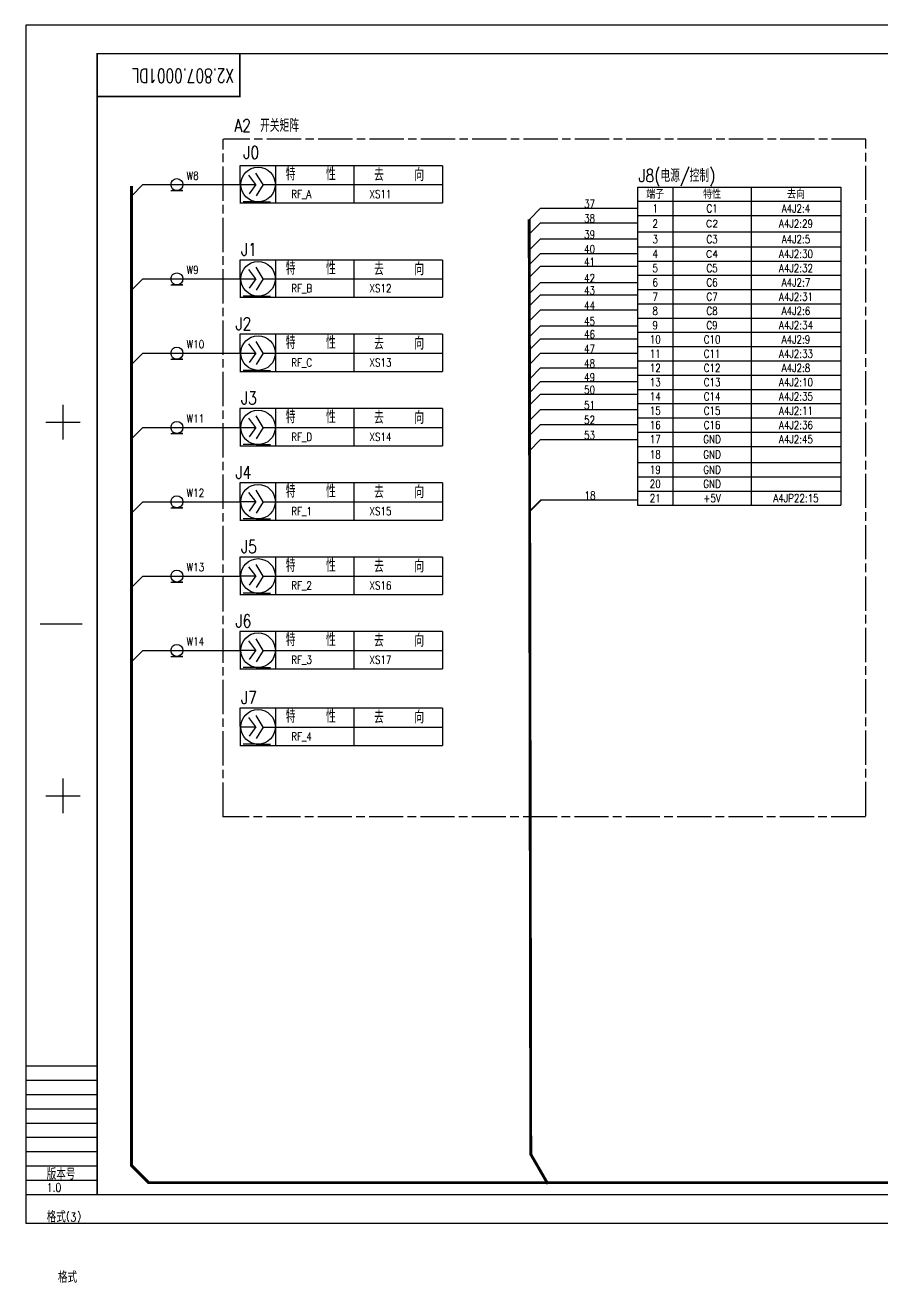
# Model space of a CAD drawing. Header units: millimetres. Extents: x 2141 to 3411, y 907 to 1899.
# Drawn here: x 2816.9 to 3117.5, y 1458 to 1899 of the extents above; entities that cross this region are included whole.
import ezdxf

# ---------------------------------------------------------------- set-up
doc = ezdxf.new("R2010")
doc.units = ezdxf.units.MM
doc.linetypes.add('CENTERLINE', pattern=[30, 12, -1.5, 3, -1.5, 12])
doc.layers.add('1', color=7, linetype='Continuous')
doc.layers.add('粗', color=7, linetype='Continuous')
doc.styles.add('HZ', font='txt', dxfattribs={"width": 0.8, "bigfont": 'HZDX'})
doc.styles.add('L', font='romanc.shx', dxfattribs={"width": 0.8, "bigfont": 'HZDX.shx'})
doc.styles.add('R', font='romanc', dxfattribs={"width": 0.8, "bigfont": 'hzdx'})
doc.styles.get("Standard").update_dxf_attribs({"font": 'arial.ttf'})

# ---------------------------------------------------------------- blocks, each defined once
blk = doc.blocks.new('*T15')
at = {"layer": '粗', "color": 0, "linetype": 'ByBlock', "lineweight": -2, "transparency": 16777216}
for p, q in [((0, 0), (71.26, 0)), ((0, 0), (0, -111.58)), ((12.43, 0), (12.43, -111.58)), ((39.86, 0), (39.86, -111.58)), ((71.26, 0), (71.26, -111.58)), ((0, -5), (71.26, -5)), ((0, -10), (71.26, -10)), ((0, -15.65), (71.26, -15.65)), ((0, -20.93), (71.26, -20.93)), ((0, -25.93), (71.26, -25.93)), ((0, -30.93), (71.26, -30.93)), ((0, -35.93), (71.26, -35.93)), ((0, -40.93), (71.26, -40.93)), ((0, -45.93), (71.26, -45.93)), ((0, -50.93), (71.26, -50.93)), ((0, -55.93), (71.26, -55.93)), ((0, -60.93), (71.26, -60.93)), ((0, -65.93), (71.26, -65.93)), ((0, -70.93), (71.26, -70.93)), ((0, -75.93), (71.26, -75.93)), ((0, -80.93), (71.26, -80.93)), ((0, -85.93), (71.26, -85.93)), ((0, -90.93), (71.26, -90.93)), ((0, -96.58), (71.26, -96.58)), ((0, -101.58), (71.26, -101.58)), ((0, -106.58), (71.26, -106.58)), ((0, -111.58), (71.26, -111.58))]:
    blk.add_line(p, q, dxfattribs=at)
at = {"layer": '粗', "color": 0, "transparency": 16777216, "attachment_point": 5}
for s, insert, char_height, width, style in [('{\\fSimSun|b0|i0|c134|p2;端子}', (6.22, -2.5), 2.8067, 11.4315, 'L'), ('{\\fSimSun|b0|i0|c134|p2;特性}', (26.14, -2.5), 2.8067, 26.4235, 'L'), ('{\\fSimSun|b0|i0|c134|p2;去向}', (55.56, -2.5), 2.8067, 30.4001, 'L'), ('1', (6.22, -7.5), 2.81, 11.4315, 'L'), ('C1', (26.14, -7.5), 2.807, 26.4235, 'L'), ('A4J2:4', (55.56, -7.5), 2.8, 30.4001, 'L'), ('2', (6.22, -12.83), 2.81, 11.4315, 'L'), ('A4J2:29', (55.56, -12.83), 2.807, 30.4001, 'L'), ('3', (6.22, -18.29), 2.81, 11.4315, 'L'), ('C3', (26.14, -18.29), 2.807, 26.4235, 'L'), ('A4J2:5', (55.56, -18.29), 2.8, 30.4001, 'L'), ('4', (6.22, -23.43), 2.81, 11.4315, 'L'), ('A4J2:30', (55.56, -23.43), 2.807, 30.4001, 'L'), ('5', (6.22, -28.43), 2.81, 11.4315, 'L'), ('C5', (26.14, -28.43), 2.807, 26.4235, 'L'), ('A4J2:32', (55.56, -28.43), 2.807, 30.4001, 'L'), ('6', (6.22, -33.43), 2.81, 11.4315, 'L'), ('C6', (26.14, -33.43), 2.807, 26.4235, 'L'), ('A4J2:7', (55.56, -33.43), 2.807, 30.4001, 'L'), ('7', (6.22, -38.43), 2.81, 11.4315, 'L'), ('C7', (26.14, -38.43), 2.807, 26.4235, 'L'), ('A4J2:31', (55.56, -38.43), 2.807, 30.4001, 'L'), ('8', (6.22, -43.43), 2.81, 11.4315, 'L'), ('C8', (26.14, -43.43), 2.807, 26.4235, 'L'), ('A4J2:6', (55.56, -43.43), 2.807, 30.4001, 'L'), ('9', (6.22, -48.43), 2.81, 11.4315, 'L'), ('C9', (26.14, -48.43), 2.807, 26.4235, 'L'), ('A4J2:34', (55.56, -48.43), 2.807, 30.4001, 'L'), ('10', (6.22, -53.43), 2.807, 11.4315, 'L'), ('C10', (26.14, -53.43), 2.807, 26.4235, 'L'), ('A4J2:9', (55.56, -53.43), 2.807, 30.4001, 'L'), ('11', (6.22, -58.43), 2.807, 11.4315, 'L'), ('C11', (26.14, -58.43), 2.807, 26.4235, 'L'), ('A4J2:33', (55.56, -58.43), 2.807, 30.4001, 'L'), ('12', (6.22, -63.43), 2.807, 11.4315, 'L'), ('C12', (26.14, -63.43), 2.807, 26.4235, 'L'), ('A4J2:8', (55.56, -63.43), 2.807, 30.4001, 'L'), ('13', (6.22, -68.43), 2.807, 11.4315, 'L'), ('C13', (26.14, -68.43), 2.807, 26.4235, 'L'), ('A4J2:10', (55.56, -68.43), 2.807, 30.4001, 'L'), ('14', (6.22, -73.43), 2.807, 11.4315, 'L'), ('C14', (26.14, -73.43), 2.807, 26.4235, 'L'), ('A4J2:35', (55.56, -73.43), 2.807, 30.4001, 'L'), ('15', (6.22, -78.43), 2.807, 11.4315, 'L'), ('C15', (26.14, -78.43), 2.807, 26.4235, 'L'), ('A4J2:11', (55.56, -78.43), 2.807, 30.4001, 'L'), ('16', (6.22, -83.43), 2.807, 11.4315, 'L'), ('C16', (26.14, -83.43), 2.807, 26.4235, 'L'), ('A4J2:36', (55.56, -83.43), 2.807, 30.4001, 'L'), ('17', (6.22, -88.43), 2.807, 11.4315, 'L'), ('GND', (26.14, -88.43), 2.807, 26.4235, 'L'), ('A4J2:45', (55.56, -88.43), 2.807, 30.4001, 'L'), ('18', (6.22, -93.76), 2.807, 11.4315, 'L'), ('GND', (26.14, -93.76), 2.807, 26.4235, 'R'), ('19', (6.22, -99.08), 2.807, 11.4315, 'L'), ('GND', (26.14, -99.08), 2.8, 26.4235, 'R'), ('20', (6.22, -104.08), 2.807, 11.4315, 'L'), ('GND', (26.14, -104.08), 2.807, 26.4235, 'L'), ('21', (6.22, -109.08), 2.807, 11.4315, 'L'), ('+5V', (26.14, -109.08), 2.807, 26.4235, 'L'), ('A4JP22:15', (55.56, -109.08), 2.807, 30.4001, 'L')]:
    blk.add_mtext(s, dxfattribs=dict(at, insert=insert, char_height=char_height, width=width, style=style))
at = {"layer": '粗', "color": 0, "transparency": 16777216, "char_height": 2.45, "width": 26.4235, "attachment_point": 5}
for s, insert in [('{\\Fromanc|c134;C2}', (26.14, -12.83)), ('{\\Fromanc|c134;C4}', (26.14, -23.43))]:
    blk.add_mtext(s, dxfattribs=dict(at, insert=insert))

msp = doc.modelspace()

# ---------------------------------------------------------------- linework, layer by layer
at = {"color": 7, "linetype": 'CENTERLINE'}
for p, q in [((2886.32, 1621.418), (2886.32, 1858.98)), ((3111.606, 1858.98), (2886.392, 1858.98)), ((3111.606, 1621.69), (3111.606, 1858.98)), ((3111.423, 1621.464), (2886.209, 1621.464))]:
    msp.add_line(p, q, dxfattribs=at)
for p, q in [((2892.165, 1849.67), (2892.225, 1836.658)), ((2963.201, 1849.67), (2892.165, 1849.67)), ((2904.627, 1849.67), (2904.627, 1836.621)), ((2932.05, 1849.67), (2932.05, 1836.621)), ((2963.191, 1849.67), (2963.191, 1836.621)), ((2892.195, 1843.1), (2897.719, 1843.1)), ((2897.719, 1843.1), (2895.313, 1846.355)), ((2897.719, 1843.1), (2895.368, 1839.812)), ((2900.259, 1843.059), (2897.79, 1847.117)), ((2858.159, 1843.061), (2892.195, 1843.061)), ((2867.957, 1840.96), (2872.158, 1840.96)), ((2871.99, 1840.96), (2868.367, 1840.96)), ((2870.059, 1840.96), (2871.99, 1840.96)), ((2900.259, 1843.059), (2897.876, 1839.077)), ((2900.259, 1843.059), (2963.191, 1843.059)), ((2892.155, 1836.621), (2963.191, 1836.621)), ((2997.501, 1834.771), (3031.538, 1834.771)), ((2997.501, 1829.682), (3031.538, 1829.682)), ((2997.501, 1824.034), (3031.538, 1824.034)), ((2997.501, 1818.924), (3031.538, 1818.924)), ((2963.195, 1816.624), (2892.158, 1816.624)), ((2892.168, 1816.624), (2892.229, 1803.612)), ((2897.722, 1810.054), (2895.316, 1813.309)), ((2900.262, 1810.013), (2897.794, 1814.072)), ((2904.63, 1816.624), (2904.63, 1803.575)), ((2932.054, 1816.624), (2932.054, 1803.575)), ((2963.195, 1816.624), (2963.195, 1803.575)), ((2997.501, 1814.451), (3031.538, 1814.451)), ((2858.162, 1810.015), (2892.199, 1810.015)), ((2867.96, 1807.915), (2872.162, 1807.915)), ((2871.993, 1807.915), (2868.371, 1807.915)), ((2870.062, 1807.915), (2871.993, 1807.915)), ((2892.199, 1810.054), (2897.722, 1810.054)), ((2897.722, 1810.054), (2895.371, 1806.766)), ((2900.262, 1810.013), (2897.879, 1806.031)), ((2900.262, 1810.013), (2963.195, 1810.013)), ((2997.501, 1808.743), (3031.538, 1808.743)), ((2892.158, 1803.575), (2963.195, 1803.575)), ((2997.501, 1804.431), (3031.538, 1804.431)), ((2997.501, 1799.136), (3031.538, 1799.136)), ((2892.168, 1790.578), (2892.229, 1777.566)), ((2963.204, 1790.578), (2892.168, 1790.578)), ((2904.63, 1790.578), (2904.63, 1777.529)), ((2932.054, 1790.578), (2932.054, 1777.529)), ((2963.195, 1790.578), (2963.195, 1777.529)), ((2997.501, 1793.603), (3031.538, 1793.603)), ((2897.722, 1784.008), (2895.316, 1787.263)), ((2900.262, 1783.967), (2897.794, 1788.026)), ((2997.501, 1789.041), (3031.538, 1789.041)), ((2858.162, 1783.969), (2892.199, 1783.969)), ((2867.96, 1781.869), (2872.162, 1781.869)), ((2871.993, 1781.869), (2868.371, 1781.869)), ((2870.062, 1781.869), (2871.993, 1781.869)), ((2892.199, 1784.008), (2897.722, 1784.008)), ((2897.722, 1784.008), (2895.371, 1780.72)), ((2900.262, 1783.967), (2897.879, 1779.985)), ((2900.262, 1783.967), (2963.195, 1783.967)), ((2997.501, 1783.914), (3031.538, 1783.914)), ((2892.158, 1777.529), (2963.195, 1777.529)), ((2997.501, 1778.785), (3031.538, 1778.785)), ((2997.501, 1773.993), (3031.538, 1773.993)), ((2997.501, 1769.613), (3031.538, 1769.613)), ((2963.195, 1764.531), (2892.158, 1764.531)), ((2892.168, 1764.531), (2892.229, 1751.519)), ((2904.63, 1764.531), (2904.63, 1751.482)), ((2932.054, 1764.531), (2932.054, 1751.482)), ((2963.195, 1764.531), (2963.195, 1751.482)), ((2997.501, 1764.219), (3031.538, 1764.219)), ((2897.722, 1757.961), (2895.316, 1761.216)), ((2900.262, 1757.92), (2897.794, 1761.979)), ((2858.162, 1757.922), (2892.199, 1757.922)), ((2867.96, 1755.821), (2872.162, 1755.821)), ((2871.993, 1755.821), (2868.371, 1755.821)), ((2870.062, 1755.821), (2871.993, 1755.821)), ((2892.199, 1757.961), (2897.722, 1757.961)), ((2897.722, 1757.961), (2895.371, 1754.673)), ((2900.262, 1757.92), (2897.879, 1753.938)), ((2900.262, 1757.92), (2963.195, 1757.92)), ((2997.501, 1759.004), (3031.538, 1759.004)), ((2892.158, 1751.482), (2963.195, 1751.482)), ((2997.501, 1753.663), (3031.538, 1753.663)), ((2892.168, 1738.478), (2892.229, 1725.467)), ((2963.204, 1738.478), (2892.168, 1738.478)), ((2904.63, 1738.478), (2904.63, 1725.43)), ((2932.054, 1738.478), (2932.054, 1725.43)), ((2963.195, 1738.478), (2963.195, 1725.43)), ((2897.722, 1731.908), (2895.316, 1735.163)), ((2900.262, 1731.867), (2897.794, 1735.926)), ((2858.162, 1731.87), (2892.199, 1731.87)), ((2867.96, 1729.769), (2872.162, 1729.769)), ((2871.993, 1729.769), (2868.371, 1729.769)), ((2870.062, 1729.769), (2871.993, 1729.769)), ((2892.199, 1731.908), (2897.722, 1731.908)), ((2897.722, 1731.908), (2895.371, 1728.621)), ((2900.262, 1731.867), (2897.879, 1727.885)), ((2900.262, 1731.867), (2963.195, 1731.867)), ((2997.658, 1732.524), (3031.695, 1732.524)), ((2892.158, 1725.43), (2963.195, 1725.43)), ((2963.195, 1712.432), (2892.159, 1712.432)), ((2892.168, 1712.432), (2892.229, 1699.421)), ((2904.63, 1712.432), (2904.63, 1699.384)), ((2932.054, 1712.432), (2932.054, 1699.384)), ((2963.195, 1712.432), (2963.195, 1699.384)), ((2897.723, 1705.863), (2895.316, 1709.117)), ((2900.262, 1705.821), (2897.794, 1709.88)), ((2858.163, 1705.824), (2892.199, 1705.824)), ((2867.96, 1703.723), (2872.162, 1703.723)), ((2871.993, 1703.723), (2868.371, 1703.723)), ((2870.062, 1703.723), (2871.993, 1703.723)), ((2892.199, 1705.863), (2897.723, 1705.863)), ((2897.723, 1705.863), (2895.371, 1702.575)), ((2900.262, 1705.821), (2897.88, 1701.839)), ((2900.262, 1705.821), (2963.195, 1705.821)), ((2892.159, 1699.384), (2963.195, 1699.384)), ((2892.168, 1686.386), (2892.229, 1673.375)), ((2963.204, 1686.386), (2892.168, 1686.386)), ((2904.63, 1686.386), (2904.63, 1673.338)), ((2932.054, 1686.386), (2932.054, 1673.338)), ((2963.195, 1686.386), (2963.195, 1673.338)), ((2897.722, 1679.817), (2895.316, 1683.071)), ((2900.262, 1679.775), (2897.794, 1683.834)), ((2858.162, 1679.778), (2892.199, 1679.778)), ((2867.96, 1677.677), (2872.162, 1677.677)), ((2871.993, 1677.677), (2868.371, 1677.677)), ((2870.062, 1677.677), (2871.993, 1677.677)), ((2892.199, 1679.817), (2897.722, 1679.817)), ((2897.722, 1679.817), (2895.371, 1676.529)), ((2900.262, 1679.775), (2897.879, 1675.793)), ((2900.262, 1679.775), (2963.195, 1679.775)), ((2892.158, 1673.338), (2963.195, 1673.338)), ((2963.195, 1659.511), (2892.159, 1659.511)), ((2892.168, 1659.511), (2892.229, 1646.499)), ((2904.63, 1659.511), (2904.63, 1646.462)), ((2932.054, 1659.511), (2932.054, 1646.462)), ((2963.195, 1659.511), (2963.195, 1646.462)), ((2897.723, 1652.941), (2895.316, 1656.196)), ((2900.262, 1652.899), (2897.794, 1656.958)), ((2892.199, 1652.941), (2897.723, 1652.941)), ((2897.723, 1652.941), (2895.371, 1649.653)), ((2900.262, 1652.899), (2897.88, 1648.918)), ((2900.262, 1652.899), (2963.195, 1652.899)), ((2892.159, 1646.462), (2963.195, 1646.462))]:
    msp.add_line(p, q)
at = {"color": 7}
for p, q in [((2858.159, 1843.061), (2854.159, 1839.061)), ((2997.501, 1834.771), (2993.501, 1830.771)), ((2997.501, 1829.682), (2993.501, 1825.682)), ((2997.501, 1824.034), (2993.501, 1820.034)), ((2997.501, 1818.924), (2993.501, 1814.924)), ((2997.501, 1814.451), (2993.501, 1810.451)), ((2858.162, 1810.015), (2854.162, 1806.015)), ((2997.501, 1808.743), (2993.501, 1804.743)), ((2997.501, 1804.431), (2993.501, 1800.431)), ((2997.501, 1799.136), (2993.501, 1795.136)), ((2997.501, 1793.603), (2993.501, 1789.603)), ((2997.501, 1789.041), (2993.501, 1785.041)), ((2858.162, 1783.969), (2854.162, 1779.969)), ((2997.501, 1783.914), (2993.501, 1779.914)), ((2997.501, 1778.785), (2993.501, 1774.785)), ((2997.501, 1773.993), (2993.501, 1769.993)), ((2997.501, 1769.613), (2993.501, 1765.613)), ((2830.017, 1765.91), (2830.017, 1753.747)), ((2997.501, 1764.219), (2993.501, 1760.219)), ((2824.163, 1759.828), (2836.106, 1759.828)), ((2858.162, 1757.922), (2854.162, 1753.922)), ((2997.501, 1759.003), (2993.501, 1755.003)), ((2997.501, 1753.663), (2993.501, 1749.663)), ((2858.162, 1731.87), (2854.162, 1727.87)), ((2997.658, 1732.524), (2993.658, 1728.524)), ((2997.658, 1732.367), (2993.658, 1728.367)), ((2858.163, 1705.824), (2854.163, 1701.824)), ((2822.087, 1689.051), (2836.883, 1689.051)), ((2858.162, 1679.778), (2854.162, 1675.778)), ((2830.017, 1634.891), (2830.017, 1622.728)), ((2824.163, 1628.81), (2836.106, 1628.81)), ((2842.113, 1533.965), (2817.113, 1533.965)), ((2842.113, 1528.949), (2817.113, 1528.949)), ((2842.113, 1523.965), (2817.113, 1523.965)), ((2842.113, 1518.965), (2817.113, 1518.965)), ((2842.113, 1513.949), (2817.113, 1513.949)), ((2842.113, 1508.965), (2817.113, 1508.965)), ((2842.113, 1503.965), (2817.113, 1503.965)), ((2842.113, 1503.965), (2842.113, 1503.965)), ((2842.113, 1498.949), (2817.113, 1498.949)), ((2842.113, 1493.965), (2817.113, 1493.965))]:
    msp.add_line(p, q, dxfattribs=at)
msp.add_lwpolyline([(3411.113, 1478.965), (3411.113, 1898.965), (2817.113, 1898.965), (2817.113, 1478.965)], close=True, dxfattribs=at)
at = {"color": 7, "const_width": 0.5}
msp.add_lwpolyline([(3401.113, 1488.965), (3401.113, 1888.965), (2842.113, 1888.965), (2842.113, 1488.965)], close=True, dxfattribs=at)
for points in [[(2892.113, 1888.965), (2892.113, 1873.965), (2842.113, 1873.965)], [(2842.495, 1488.967), (2817.113, 1488.967)]]:
    msp.add_lwpolyline(points, dxfattribs=at)
for centre in [(2870.058, 1843.061), (2870.061, 1810.015), (2870.061, 1783.969), (2870.061, 1757.922), (2870.061, 1731.87), (2870.062, 1705.824), (2870.061, 1679.778)]:
    msp.add_circle(centre, 2.101)
at = {"color": 7}
msp.add_trace([(2841.977, 1489.033), (2841.977, 1488.733), (2842.495, 1489.033), (2842.495, 1488.733)], dxfattribs=at)
at = {"layer": '1', "linetype": 'Continuous'}
for p, q in [((2898.337, 1837.04), (2893.339, 1837.04)), ((2897.825, 1837.04), (2902.823, 1837.04)), ((2898.34, 1803.994), (2893.342, 1803.994)), ((2897.828, 1803.994), (2902.826, 1803.994)), ((2898.34, 1777.948), (2893.342, 1777.948)), ((2897.828, 1777.948), (2902.826, 1777.948)), ((2898.34, 1751.901), (2893.342, 1751.901)), ((2897.828, 1751.901), (2902.826, 1751.901)), ((2898.34, 1725.848), (2893.342, 1725.848)), ((2897.828, 1725.848), (2902.826, 1725.848)), ((2898.34, 1699.802), (2893.342, 1699.802)), ((2897.829, 1699.802), (2902.827, 1699.802)), ((2898.34, 1673.756), (2893.342, 1673.756)), ((2897.828, 1673.756), (2902.826, 1673.756)), ((2898.34, 1646.88), (2893.342, 1646.88)), ((2897.829, 1646.88), (2902.827, 1646.88))]:
    msp.add_line(p, q, dxfattribs=at)
at = {"layer": '1', "color": 7, "linetype": 'Continuous', "const_width": 1}
for points in [[(2854.159, 1842.576), (2854.159, 1499.157), (2860.159, 1493.157), (3146.836, 1493.157)], [(2993.567, 1830.837), (2994.12, 1503.099), (3000.122, 1492.708), (3000.122, 1492.708)]]:
    msp.add_lwpolyline(points, dxfattribs=at)
at = {"layer": '1', "linetype": 'Continuous'}
for centre in [(2898.508, 1843.099), (2898.512, 1810.053), (2898.512, 1784.007), (2898.512, 1757.96), (2898.512, 1731.907), (2898.512, 1705.862), (2898.512, 1679.816), (2898.512, 1652.94)]:
    msp.add_circle(centre, 6.062, dxfattribs=at)

# ---------------------------------------------------------------- block references
msp.add_blockref('*T15', (3031.538, 1842.202))

# ---------------------------------------------------------------- texts
at = {"style": 'L', "width": 0.7}
msp.add_text('X2.807.0001DL', height=5, rotation=180, dxfattribs=at).set_placement((2890.095, 1883.701))
at = {"width": 0.8}
for s, height, style, p in [('A2 开关矩阵', 4.4906, 'HZ', (2890.172, 1861.532)), ('J0', 4.4906, 'HZ', (2893.353, 1852.082)), ('W8', 2.8066, 'R', (2873.467, 1844.785)), (' 特   性', 4.4906, 'HZ', (2905.017, 1844.53)), (' 去   向', 4.4906, 'HZ', (2935.968, 1844.32)), ('J8(电源/控制)', 4.4906, 'HZ', (3031.888, 1843.994)), ('RF_A', 2.8066, 'R', (2910.152, 1838.345)), ('XS11', 2.8066, 'R', (2937.575, 1838.345)), ('37', 2.8066, 'R', (3012.81, 1834.907)), ('38', 2.8066, 'R', (3012.81, 1829.818)), ('39', 2.8066, 'R', (3012.81, 1824.17)), ('J1', 4.4906, 'HZ', (2892.548, 1818.095)), ('40', 2.8066, 'R', (3012.81, 1819.06)), ('41', 2.8066, 'R', (3012.81, 1814.587)), ('W9', 2.8066, 'R', (2873.471, 1811.739)), (' 特   性', 4.4906, 'HZ', (2905.02, 1811.484)), (' 去   向', 4.4906, 'HZ', (2935.971, 1811.274)), ('RF_B', 2.8066, 'R', (2910.155, 1805.299)), ('XS12', 2.8066, 'R', (2937.579, 1805.299)), ('42', 2.8066, 'R', (3012.81, 1808.88)), ('43', 2.8066, 'R', (3012.81, 1804.567)), ('44', 2.8066, 'R', (3012.81, 1799.272)), ('J2', 4.4906, 'HZ', (2890.612, 1792.017)), ('45', 2.8066, 'R', (3012.81, 1793.739)), (' 特   性', 4.4906, 'HZ', (2905.02, 1785.438)), (' 去   向', 4.4906, 'HZ', (2935.971, 1785.228)), ('46', 2.8066, 'R', (3012.81, 1789.177)), ('W10', 2.8066, 'R', (2873.471, 1785.693)), ('47', 2.8066, 'R', (3012.81, 1784.051)), ('RF_C', 2.8066, 'R', (2910.155, 1779.253)), ('XS13', 2.8066, 'R', (2937.579, 1779.253)), ('48', 2.8066, 'R', (3012.81, 1778.921)), ('49', 2.8066, 'R', (3012.81, 1774.129)), ('50', 2.8066, 'R', (3012.81, 1769.75)), ('J3', 4.4906, 'HZ', (2892.548, 1766.002)), (' 特   性', 4.4906, 'HZ', (2905.02, 1759.391)), (' 去   向', 4.4906, 'HZ', (2935.971, 1759.181)), ('51', 2.8066, 'R', (3012.81, 1764.355)), ('W11', 2.8066, 'R', (2873.471, 1759.646)), ('52', 2.8066, 'R', (3012.81, 1759.14)), ('RF_D', 2.8066, 'R', (2910.155, 1753.206)), ('XS14', 2.8066, 'R', (2937.579, 1753.206)), ('53', 2.8066, 'R', (3012.81, 1753.799)), ('J4', 4.4906, 'HZ', (2890.612, 1739.918)), (' 特   性', 4.4906, 'HZ', (2905.02, 1733.339)), (' 去   向', 4.4906, 'HZ', (2935.971, 1733.129)), ('W12', 2.8066, 'R', (2873.471, 1733.593)), ('18', 2.8066, 'R', (3012.966, 1732.66)), ('RF_1', 2.8066, 'R', (2910.155, 1727.153)), ('XS15', 2.8066, 'R', (2937.579, 1727.153)), ('J5', 4.4906, 'HZ', (2892.549, 1713.904)), (' 特   性', 4.4906, 'HZ', (2905.02, 1707.293)), (' 去   向', 4.4906, 'HZ', (2935.971, 1707.083)), ('W13', 2.8066, 'R', (2873.471, 1707.547)), ('RF_2', 2.8066, 'R', (2910.155, 1701.107)), ('XS16', 2.8066, 'R', (2937.579, 1701.107)), ('J6', 4.4906, 'HZ', (2890.612, 1687.826)), (' 特   性', 4.4906, 'HZ', (2905.02, 1681.247)), (' 去   向', 4.4906, 'HZ', (2935.971, 1681.037)), ('W14', 2.8066, 'R', (2873.471, 1681.501)), ('RF_3', 2.8066, 'R', (2910.155, 1675.061)), ('XS17', 2.8066, 'R', (2937.579, 1675.061)), ('J7', 4.4906, 'HZ', (2892.549, 1660.982)), (' 特   性', 4.4906, 'HZ', (2905.02, 1654.371)), (' 去   向', 4.4906, 'HZ', (2935.971, 1654.161)), ('RF_4', 2.8066, 'R', (2910.155, 1648.185))]:
    msp.add_text(s, height=height, dxfattribs=dict(at, style=style)).set_placement(p)
at = {"color": 7, "style": 'L', "width": 0.8}
for s, height, p in [('版本号', 4, (2824.411, 1494.212)), ('1.0', 3, (2824.411, 1489.991)), ('格式', 4, (2824.411, 1479.212)), ('(', 2.5, (2831.274, 1480.242)), ('3', 3, (2832.706, 1479.543)), (')', 2.5, (2835.247, 1480.196)), ('格式', 4, (2828.36, 1458.045))]:
    msp.add_text(s, height=height, dxfattribs=at).set_placement(p)

doc.saveas('drawing.dxf')
